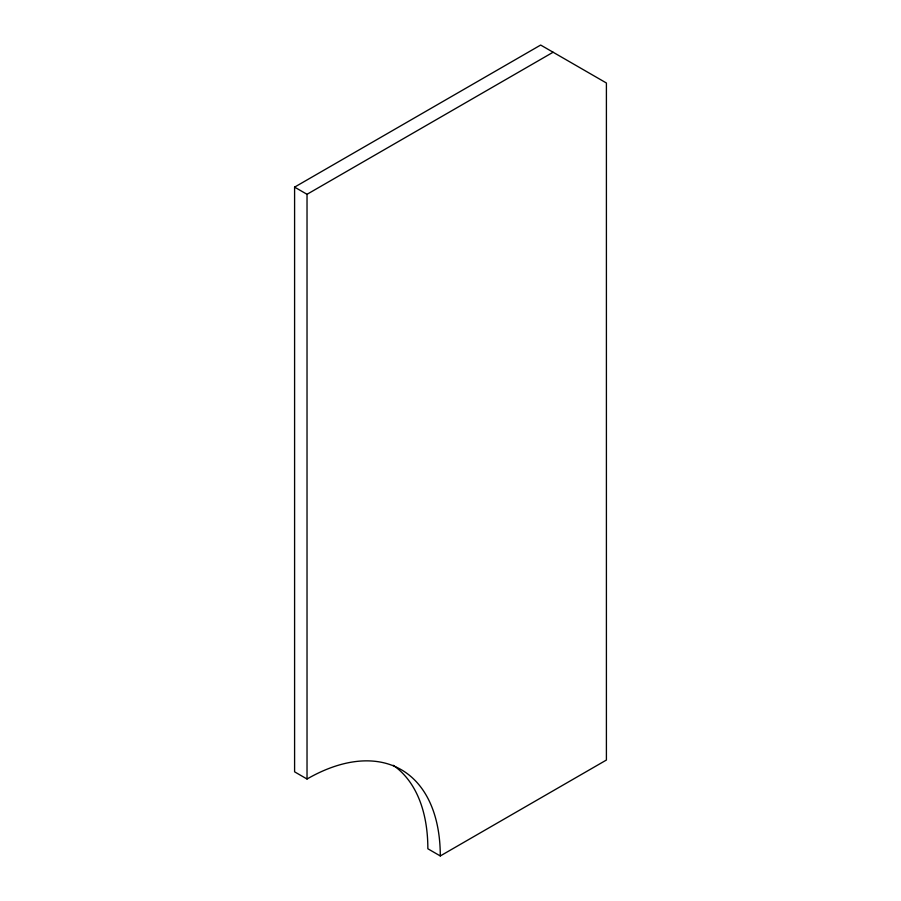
<?xml version="1.0" encoding="UTF-8"?>
<svg xmlns="http://www.w3.org/2000/svg" width="901" height="901" viewBox="0 0 901 901"><rect width="100%" height="100%" fill="white"/><g stroke="black" fill="none" stroke-linecap="round" stroke-linejoin="round"><path stroke-width="1.35" d="M440.285 855.95A188.455 108.807 -60 0 0 307.027 779.016L294.593 771.83L294.593 187.126L540.668 45.05L606.407 83.005L606.407 760.039L440.285 855.95L427.851 848.765A188.455 108.807 -60 0 0 393.196 765.276M294.593 187.126L307.027 194.301L553.101 52.235M307.027 194.301L307.027 779.016"/></g></svg>
